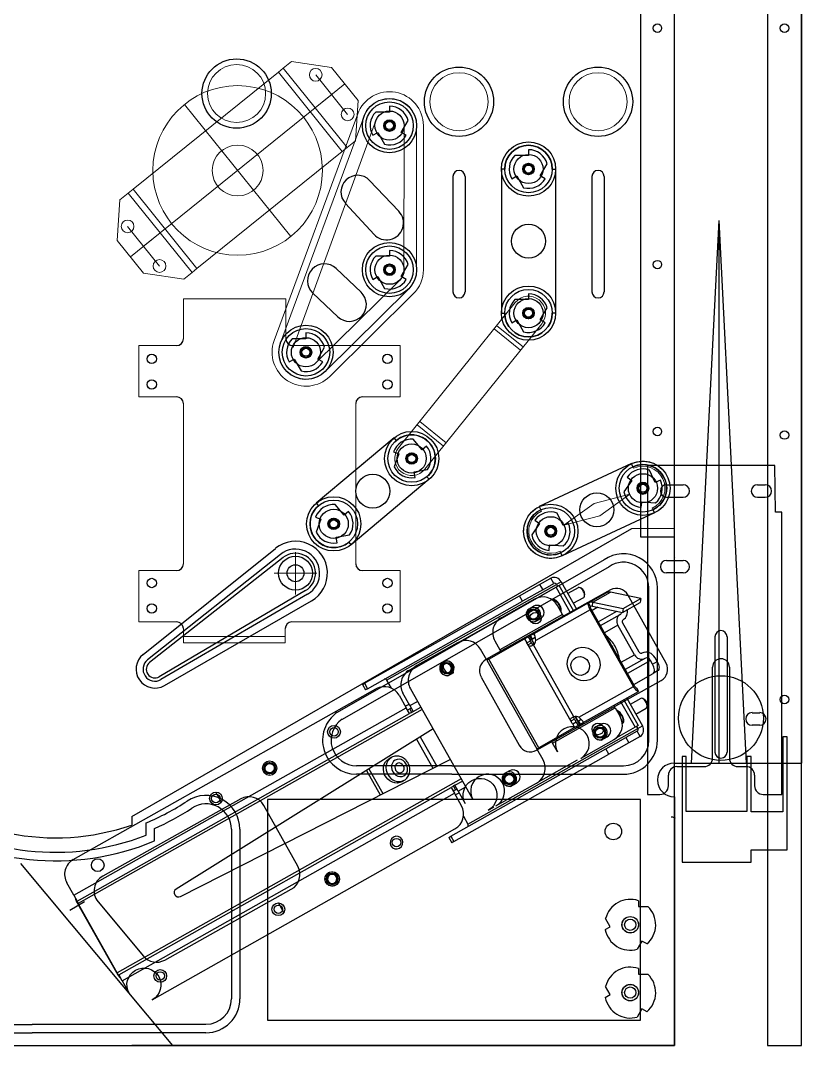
# Model space of a CAD drawing. Header units: metres. Extents: x 0 to 20.2, y 0 to 42.
# Drawn here: x 8.73 to 20.25, y 0 to 15.11 of the extents above; entities that cross this region are included whole.
import ezdxf

# ---------------------------------------------------------------- set-up
doc = ezdxf.new("R2010")
doc.units = ezdxf.units.M
for name, color, linetype in [('3_250BIT_500TAB', 5, 'Continuous'), ('5_250BIT_250SPEC', 5, 'Continuous'), ('6_125BIT_500DEP', 5, 'Continuous'), ('7_VCARVE_BIT', 5, 'Continuous'), ('7A_1250BALL', 5, 'Continuous'), ('DF_COMP', 4, 'Continuous'), ('X_DROPS', 4, 'Continuous'), ('X_ROLLOVER', 4, 'Continuous'), ('X_SMPOSTS', 4, 'Continuous'), ('Z0_CUT250', 4, 'Continuous'), ('Z0_CUT500', 4, 'Continuous'), ('Z0_LOWERTHIRD', 4, 'Continuous'), ('Z0_TOPCOMP', 6, 'Continuous'), ('Z0_WOODOUTLINE', 5, 'Continuous'), ('Z_GLOBETROTTERS_1', 37, 'Continuous'), ('Z_TATTOOMYSTIQUE', 37, 'Continuous')]:
    doc.layers.add(name, color=color, linetype=linetype)
doc.layers.add('UNASSIGNED', color=7, linetype='Continuous', lineweight=0)

msp = doc.modelspace()

# ---------------------------------------------------------------- linework, layer by layer
at = {"color": 47, "linetype": 'Continuous', "lineweight": 5}
for p, q in [((12.568, 10.36), (13.8, 13.701)), ((13.973, 13.637), (12.756, 10.29)), ((14.388, 11.406), (14.39, 13.563)), ((14.575, 13.563), (14.575, 11.438)), ((13.095, 10.068), (14.326, 11.285)), ((13.225, 9.937), (14.456, 11.153))]:
    msp.add_line(p, q, dxfattribs=at)
at = {"color": 47, "linetype": 'Continuous', "lineweight": 25}
for centre, radius in [((14.175, 13.563), 0.4), ((14.175, 13.563), 0.215), ((16.225, 12.923), 0.4), ((16.225, 12.923), 0.215), ((14.175, 11.438), 0.4), ((14.175, 11.438), 0.215), ((16.225, 10.798), 0.4), ((16.225, 10.798), 0.215), ((12.943, 10.221), 0.4), ((12.943, 10.221), 0.215), ((14.502, 8.654), 0.4), ((14.502, 8.654), 0.215), ((17.912, 8.216), 0.4), ((17.912, 8.216), 0.215), ((13.353, 7.691), 0.4), ((13.353, 7.691), 0.215), ((16.553, 7.582), 0.4), ((16.553, 7.582), 0.215)]:
    msp.add_circle(centre, radius, dxfattribs=at)
at = {"layer": '3_250BIT_500TAB', "color": 5, "linetype": 'Continuous', "lineweight": 25}
for p, q in [((14.312, 12.3), (13.881, 12.756)), ((13.524, 12.417), (13.947, 11.959)), ((13.389, 11.456), (13.756, 11.108)), ((13.412, 10.745), (13.045, 11.093))]:
    msp.add_line(p, q, dxfattribs=at)
for centre in [(16.225, 11.86), (13.928, 8.172), (17.233, 7.899), (12.789, 6.963)]:
    msp.add_circle(centre, 0.25, dxfattribs=at)
for centre, radius, start, end in [((13.705, 12.584), 0.246, 44.1329, -137.3036), ((14.131, 12.128), 0.25, -138.0219, 43.4147), ((13.217, 11.275), 0.25, 46.5058, -133.4942), ((13.584, 10.927), 0.25, -133.4942, 46.5058)]:
    msp.add_arc(centre, radius, start, end, dxfattribs=at)
at = {"layer": '5_250BIT_250SPEC', "color": 5, "linetype": 'Continuous', "lineweight": 25}
for p, q in [((17.435, 6.716), (15.597, 5.689)), ((18.253, 5.637), (17.69, 6.644)), ((15.525, 5.433), (16.088, 4.426)), ((16.343, 4.354), (18.181, 5.381)), ((11.981, 3.636), (9.947, 2.498)), ((12.823, 2.643), (12.322, 3.54)), ((10.861, 1.26), (12.727, 2.303)), ((9.877, 2.12), (10.547, 1.318))]:
    msp.add_line(p, q, dxfattribs=at)
for centre, radius, start, end in [((17.526, 6.552), 0.188, 29.2093, 119.2093), ((15.689, 5.525), 0.188, 119.2093, -150.7907), ((18.089, 5.545), 0.188, -60.7907, 29.2093), ((16.252, 4.518), 0.188, -150.7907, -60.7907), ((12.103, 3.418), 0.25, 29.2092, 119.2092), ((12.605, 2.521), 0.25, -60.7908, 29.2092), ((10.069, 2.28), 0.25, 119.2092, -140.1104), ((10.739, 1.478), 0.25, -140.1104, -60.7908)]:
    msp.add_arc(centre, radius, start, end, dxfattribs=at)
at = {"layer": '6_125BIT_500DEP', "color": 5, "linetype": 'Continuous', "lineweight": 25}
for p, q in [((15.11, 12.813), (15.11, 11.113)), ((15.29, 12.813), (15.29, 11.113)), ((17.16, 12.813), (17.16, 11.113)), ((17.34, 12.813), (17.34, 11.113)), ((18.973, 6.027), (18.973, 4.327)), ((19.153, 6.027), (19.153, 4.327))]:
    msp.add_line(p, q, dxfattribs=at)
for centre, radius in [((14.175, 13.563), 0.0825), ((16.225, 12.923), 0.0825), ((14.175, 11.438), 0.0825), ((16.225, 10.798), 0.0825), ((12.943, 10.221), 0.0825), ((14.502, 8.654), 0.0825), ((17.912, 8.216), 0.0825), ((13.353, 7.691), 0.0825), ((16.553, 7.582), 0.0825), ((16.328, 6.3), 0.085), ((15.021, 5.563), 0.085), ((17.249, 4.667), 0.085), ((12.408, 4.089), 0.085), ((15.942, 3.93), 0.085), ((13.33, 2.456), 0.085)]:
    msp.add_circle(centre, radius, dxfattribs=at)
for centre, start, end in [((15.2, 12.813), 0, 180), ((17.25, 12.813), 0, 180), ((15.2, 11.113), 180, 0), ((17.25, 11.113), 180, 0), ((19.063, 6.027), 0, 180), ((19.063, 4.327), 180, 0)]:
    msp.add_arc(centre, 0.09, start, end, dxfattribs=at)
at = {"layer": '7_VCARVE_BIT', "color": 5, "linetype": 'Continuous', "lineweight": 25}
for centre in [(13.357, 4.625), (11.615, 3.642), (14.278, 2.991), (12.536, 2.009), (10.795, 1.026)]:
    msp.add_circle(centre, 0.0625, dxfattribs=at)
at = {"layer": '7A_1250BALL', "color": 5, "linetype": 'Continuous', "lineweight": 25}
msp.add_circle((19.063, 4.827), 0.625, dxfattribs=at)
at = {"layer": 'DF_COMP', "color": 4, "linetype": 'Continuous', "lineweight": 25}
for p, q in [((18.57, 7.06), (18.57, 7.06)), ((18.57, 7.06), (18.57, 7.06)), ((19.035, 5.702), (19.035, 5.702)), ((19.035, 5.702), (19.035, 5.702)), ((18.332, 3.368), (18.329, 3.365)), ((18.34, 3.369), (18.332, 3.368)), ((18.351, 3.368), (18.34, 3.369)), ((18.363, 3.364), (18.351, 3.368)), ((18.376, 3.358), (18.363, 3.364)), ((18.386, 3.359), (18.377, 3.357)), ((18.387, 3.351), (18.386, 3.359)), ((9.679, 2.116), (9.463, 1.992))]:
    msp.add_line(p, q, dxfattribs=at)
at = {"layer": 'UNASSIGNED', "color": 4, "linetype": 'Continuous', "lineweight": 25}
for p, q in [((14.175, 13.763), (13.972, 13.763)), ((14.175, 13.848), (14.175, 13.763)), ((14.348, 13.463), (14.45, 13.639)), ((13.928, 13.42), (14.002, 13.463)), ((14.002, 13.463), (14.103, 13.287)), ((14.422, 13.42), (14.348, 13.463)), ((16.225, 13.208), (16.225, 13.123)), ((16.225, 13.123), (16.022, 13.123)), ((16.398, 12.823), (16.5, 12.999)), ((15.978, 12.78), (16.052, 12.823)), ((16.052, 12.823), (16.153, 12.647)), ((16.472, 12.78), (16.398, 12.823)), ((14.175, 11.638), (13.972, 11.638)), ((14.175, 11.723), (14.175, 11.638)), ((14.348, 11.338), (14.45, 11.514)), ((13.928, 11.295), (14.002, 11.338)), ((14.002, 11.338), (14.103, 11.162)), ((14.422, 11.295), (14.348, 11.338)), ((16.225, 11.083), (16.225, 10.998)), ((16.225, 10.998), (16.022, 10.998)), ((16.398, 10.698), (16.5, 10.874)), ((15.978, 10.655), (16.052, 10.698)), ((16.052, 10.698), (16.153, 10.522)), ((16.472, 10.655), (16.398, 10.698)), ((12.943, 10.506), (12.943, 10.421)), ((12.943, 10.421), (12.74, 10.421)), ((13.117, 10.121), (13.218, 10.297)), ((12.697, 10.079), (12.77, 10.121)), ((12.77, 10.121), (12.872, 9.945)), ((13.19, 10.079), (13.117, 10.121)), ((14.656, 8.783), (14.525, 8.938)), ((14.721, 8.837), (14.656, 8.783)), ((14.235, 8.752), (14.315, 8.723)), ((14.315, 8.723), (14.245, 8.532)), ((14.537, 8.457), (14.737, 8.492)), ((18.094, 8.301), (18.008, 8.485)), ((14.552, 8.373), (14.537, 8.457)), ((17.749, 8.331), (17.632, 8.165)), ((17.679, 8.38), (17.749, 8.331)), ((18.171, 8.337), (18.094, 8.301)), ((17.888, 7.932), (17.895, 8.017)), ((17.895, 8.017), (18.097, 7.999)), ((13.506, 7.819), (13.376, 7.975)), ((13.571, 7.874), (13.506, 7.819)), ((13.085, 7.788), (13.165, 7.759)), ((13.165, 7.759), (13.095, 7.569)), ((16.32, 7.746), (16.389, 7.697)), ((16.734, 7.667), (16.648, 7.851)), ((16.389, 7.697), (16.273, 7.531)), ((16.811, 7.703), (16.734, 7.667)), ((13.387, 7.494), (13.587, 7.529)), ((13.402, 7.41), (13.387, 7.494)), ((16.528, 7.298), (16.536, 7.383)), ((16.536, 7.383), (16.738, 7.365))]:
    msp.add_line(p, q, dxfattribs=at)
for centre, radius in [((14.175, 13.563), 0.085), ((14.175, 13.563), 0.059), ((16.225, 12.923), 0.085), ((16.225, 12.923), 0.059), ((14.175, 11.438), 0.085), ((14.175, 11.438), 0.059), ((16.225, 10.798), 0.085), ((16.225, 10.798), 0.059), ((12.943, 10.221), 0.085), ((12.943, 10.221), 0.059), ((14.502, 8.654), 0.085), ((14.502, 8.654), 0.059), ((17.912, 8.216), 0.085), ((17.912, 8.216), 0.059), ((13.353, 7.691), 0.085), ((13.353, 7.691), 0.059), ((16.553, 7.582), 0.085), ((16.553, 7.582), 0.059)]:
    msp.add_circle(centre, radius, dxfattribs=at)
for centre, start, end in [((14.175, 13.563), 135.4321, -150), ((14.175, 13.563), 15.4321, 90), ((14.175, 13.563), -104.5679, -30), ((16.225, 12.923), 15.4321, 90), ((16.225, 12.923), 135.4321, -150), ((16.225, 12.923), -104.5679, -30), ((14.175, 11.438), 135.4321, -150), ((14.175, 11.438), 15.4321, 90), ((14.175, 11.438), -104.5679, -30), ((16.225, 10.798), 15.4321, 90), ((16.225, 10.798), 135.4321, -150), ((16.225, 10.798), -104.5679, -30), ((12.943, 10.221), 15.4321, 90), ((12.943, 10.221), 135.4321, -150), ((12.943, 10.221), -104.5679, -30), ((14.502, 8.654), 85.3949, 159.9628), ((14.502, 8.654), -34.6051, 39.9628), ((14.502, 8.654), -154.6051, -80.0372), ((17.912, 8.216), 70.4321, 145), ((17.912, 8.216), -49.5679, 25), ((17.912, 8.216), -169.5679, -95), ((13.353, 7.691), 85.3949, 159.9628), ((13.353, 7.691), -34.6051, 39.9628), ((16.553, 7.582), 70.4321, 145), ((13.353, 7.691), -154.6051, -80.0372), ((16.553, 7.582), -49.5679, 25), ((16.553, 7.582), -169.5679, -95)]:
    msp.add_arc(centre, 0.285, start, end, dxfattribs=at)
at = {"layer": 'X_DROPS', "color": 5, "linetype": 'Continuous', "lineweight": 5}
for centre in [(11.921, 14.036), (11.921, 14.036), (15.2, 13.915), (17.25, 13.915)]:
    msp.add_circle(centre, 0.428, dxfattribs=at)
at = {"layer": 'X_ROLLOVER', "color": 27, "linetype": 'Continuous', "lineweight": 25}
for p, q in [((15.875, 12.923), (15.825, 12.923)), ((15.825, 12.923), (15.825, 10.798)), ((16.575, 12.923), (16.625, 12.923)), ((16.625, 12.923), (16.625, 10.798)), ((15.825, 10.798), (15.875, 10.798)), ((16.625, 10.798), (16.575, 10.798)), ((14.246, 8.961), (13.096, 7.997)), ((14.278, 8.922), (14.246, 8.961)), ((17.743, 8.579), (16.384, 7.945)), ((17.765, 8.534), (17.743, 8.579)), ((14.759, 8.348), (13.61, 7.384)), ((14.727, 8.386), (14.759, 8.348)), ((13.096, 7.997), (13.128, 7.959)), ((16.384, 7.945), (16.405, 7.9)), ((18.06, 7.899), (18.082, 7.854)), ((18.082, 7.854), (16.722, 7.22)), ((13.61, 7.384), (13.578, 7.422)), ((16.722, 7.22), (16.701, 7.265))]:
    msp.add_line(p, q, dxfattribs=at)
at = {"layer": 'X_ROLLOVER', "color": 27, "linetype": 'Continuous', "lineweight": 5}
for p, q in [((16.03, 10.954), (14.308, 8.811)), ((14.697, 8.498), (16.42, 10.641)), ((15.756, 10.613), (16.146, 10.3)), ((15.717, 10.565), (16.107, 10.251)), ((14.582, 9.152), (14.971, 8.839)), ((14.621, 9.201), (15.01, 8.887))]:
    msp.add_line(p, q, dxfattribs=at)
at = {"layer": 'X_ROLLOVER', "color": 29, "linetype": 'Continuous', "lineweight": 5}
msp.add_line((13.967, 8.727), (13.671, 8.479), dxfattribs=at)
at = {"layer": 'X_ROLLOVER', "color": 6, "linetype": 'Continuous', "lineweight": 25}
for p, q in [((10.542, 5.766), (12.495, 7.33)), ((12.566, 7.241), (10.606, 5.686)), ((12.605, 7.193), (10.637, 5.648)), ((12.936, 6.707), (10.78, 5.437)), ((12.967, 6.654), (10.805, 5.395)), ((10.856, 5.306), (13.024, 6.555))]:
    msp.add_line(p, q, dxfattribs=at)
at = {"layer": 'X_ROLLOVER', "color": 27, "linetype": 'Continuous', "lineweight": 25}
for centre, radius in [((14.175, 13.563), 0.35), ((14.175, 13.563), 0.075), ((16.225, 12.923), 0.35), ((16.225, 12.923), 0.075), ((14.175, 11.438), 0.35), ((14.175, 11.438), 0.075), ((16.225, 10.798), 0.35), ((16.225, 10.798), 0.075), ((12.943, 10.221), 0.35), ((12.943, 10.221), 0.075), ((14.502, 8.654), 0.35), ((14.502, 8.654), 0.075), ((17.912, 8.216), 0.35), ((17.912, 8.216), 0.075), ((13.353, 7.691), 0.35), ((16.553, 7.582), 0.35), ((13.353, 7.691), 0.075), ((16.553, 7.582), 0.075)]:
    msp.add_circle(centre, radius, dxfattribs=at)
at = {"layer": 'X_ROLLOVER', "color": 27, "linetype": 'Continuous', "lineweight": 5}
for centre in [(16.225, 10.798), (14.502, 8.654)]:
    msp.add_circle(centre, 0.0625, dxfattribs=at)
at = {"layer": 'X_ROLLOVER', "color": 6, "linetype": 'Continuous', "lineweight": 25}
msp.add_circle((12.789, 6.963), 0.125, dxfattribs=at)
at = {"layer": 'X_ROLLOVER', "color": 27, "linetype": 'Continuous', "lineweight": 25}
for centre, start, end in [((16.225, 12.923), 0, -180), ((16.225, 10.798), -180, 0), ((14.502, 8.654), -50.0372, 129.9628), ((17.912, 8.216), -65, 115), ((13.353, 7.691), 129.9628, -50.0372), ((16.553, 7.582), 115, -65)]:
    msp.add_arc(centre, 0.35, start, end, dxfattribs=at)
at = {"layer": 'X_ROLLOVER', "color": 27, "linetype": 'Continuous', "lineweight": 5}
for centre, start, end in [((16.225, 10.798), -38.7842, 141.2158), ((14.502, 8.654), 141.2158, -38.7842)]:
    msp.add_arc(centre, 0.25, start, end, dxfattribs=at)
at = {"layer": 'X_ROLLOVER', "color": 6, "linetype": 'Continuous', "lineweight": 25}
for centre, radius, start, end in [((12.789, 6.963), 0.471, -60.073, 128.693), ((12.789, 6.963), 0.356, -60.073, 128.693), ((12.789, 6.963), 0.295, -60.073, 128.693), ((10.717, 5.548), 0.279, 128.693, -60.073), ((10.717, 5.548), 0.176, 128.693, -60.073), ((10.717, 5.548), 0.128, 128.693, -60.073)]:
    msp.add_arc(centre, radius, start, end, dxfattribs=at)
at = {"layer": 'X_SMPOSTS', "color": 3, "linetype": 'Continuous', "lineweight": 25}
for centre in [(11.921, 14.036), (11.921, 14.036), (15.2, 13.915), (17.25, 13.915)]:
    msp.add_circle(centre, 0.511, dxfattribs=at)
at = {"layer": 'Z0_CUT250', "color": 47, "linetype": 'Continuous', "lineweight": 5}
for p, q in [((12.568, 10.36), (13.8, 13.701)), ((14.575, 13.563), (14.575, 11.438)), ((14.456, 11.153), (13.225, 9.937))]:
    msp.add_line(p, q, dxfattribs=at)
at = {"layer": 'Z0_CUT250', "color": 55, "linetype": 'Continuous', "lineweight": 5}
for p, q in [((17.743, 8.579), (16.384, 7.945)), ((18.082, 7.854), (16.722, 7.22))]:
    msp.add_line(p, q, dxfattribs=at)
at = {"layer": 'Z0_CUT250', "color": 47, "linetype": 'Continuous', "lineweight": 5}
for centre in [(14.175, 13.563), (12.943, 10.221)]:
    msp.add_circle(centre, 0.075, dxfattribs=at)
at = {"layer": 'Z0_CUT250', "color": 55, "linetype": 'Continuous', "lineweight": 5}
for centre in [(17.912, 8.216), (16.553, 7.582)]:
    msp.add_circle(centre, 0.09, dxfattribs=at)
at = {"layer": 'Z0_CUT250', "color": 47, "linetype": 'Continuous', "lineweight": 5}
for centre, start, end in [((14.175, 13.563), 0, 159.7692), ((14.175, 11.438), -45.3465, 0), ((12.943, 10.221), 159.7692, -45.3465)]:
    msp.add_arc(centre, 0.4, start, end, dxfattribs=at)
at = {"layer": 'Z0_CUT250', "color": 55, "linetype": 'Continuous', "lineweight": 5}
for centre, start, end in [((17.912, 8.216), -65, 115), ((16.553, 7.582), 115, -65)]:
    msp.add_arc(centre, 0.4, start, end, dxfattribs=at)
at = {"layer": 'Z0_CUT500', "color": 47, "linetype": 'Continuous', "lineweight": 5}
for p, q in [((12.474, 10.394), (13.706, 13.736)), ((14.675, 13.563), (14.675, 11.438)), ((14.526, 11.082), (13.295, 9.865)), ((17.743, 8.579), (16.384, 7.945)), ((17.775, 8.511), (17.743, 8.579)), ((17.72, 8.127), (17.191, 7.99)), ((17.275, 7.809), (17.72, 8.127)), ((16.416, 7.877), (16.384, 7.945)), ((17.191, 7.99), (16.746, 7.672)), ((18.082, 7.854), (18.05, 7.922)), ((18.082, 7.854), (16.722, 7.22)), ((16.746, 7.672), (17.275, 7.809)), ((16.722, 7.22), (16.69, 7.288))]:
    msp.add_line(p, q, dxfattribs=at)
for centre, radius, start, end in [((14.175, 13.563), 0.5, 0, 159.7692), ((14.175, 11.438), 0.5, -45.3465, 0), ((12.943, 10.221), 0.5, 159.7692, -45.3465), ((17.912, 8.216), 0.325, -65, 115), ((16.553, 7.582), 0.325, 115, -65)]:
    msp.add_arc(centre, radius, start, end, dxfattribs=at)
at = {"layer": 'Z0_LOWERTHIRD', "color": 6, "linetype": 'Continuous', "lineweight": 25}
for p, q in [((10.375, 3.375), (17.75, 7.625)), ((18.375, 0), (18.375, 7.625)), ((17.342, 7.162), (13.405, 4.912)), ((17.413, 7.059), (13.475, 4.809)), ((18, 4.5), (18, 6.75)), ((18.125, 4.5), (18.125, 6.75)), ((15.094, 4.125), (13.688, 4.125)), ((15.094, 4.125), (17.625, 4.125)), ((15.094, 4), (13.688, 4)), ((15.094, 4), (17.625, 4)), ((12.375, 3.625), (12.375, 0.375)), ((17.875, 3.625), (12.375, 3.625)), ((17.875, 0.375), (17.875, 3.625)), ((10.375, 3.375), (10.375, 3.25)), ((18.375, 3.375), (18.375, 0)), ((10.585, 3.1), (10.585, 3.283)), ((10.71, 3.016), (10.71, 3.2)), ((11.844, 3.188), (11.844, 2)), ((11.969, 3.188), (11.969, 2)), ((11.844, 2), (11.844, 0.688)), ((11.969, 2), (11.969, 0.688)), ((6.906, 0.312), (8.906, 0.312)), ((11.469, 0.312), (8.906, 0.312)), ((12.375, 0.375), (17.875, 0.375)), ((6.906, 0.188), (8.906, 0.188)), ((11.469, 0.188), (8.906, 0.188)), ((0, 0), (18.375, 0)), ((18.375, 0), (10.375, 0))]:
    msp.add_line(p, q, dxfattribs=at)
at = {"layer": 'Z0_LOWERTHIRD', "color": 6, "linetype": 'Continuous', "lineweight": 5}
msp.add_line((18.375, 7.625), (17.75, 7.625), dxfattribs=at)
at = {"layer": 'Z0_LOWERTHIRD', "color": 4, "linetype": 'Continuous', "lineweight": 25}
for centre in [(10.67, 10.123), (14.144, 10.123), (10.67, 9.747), (14.144, 9.747), (10.67, 6.819), (14.144, 6.819), (10.67, 6.444), (14.144, 6.444)]:
    msp.add_circle(centre, 0.069, dxfattribs=at)
for centre, start, end in [((11.036, 10.42), -90, 0), ((12.747, 10.42), -180, -90), ((11.036, 9.464), 0, 90), ((13.778, 9.464), 90, -180), ((11.036, 7.102), -90, 0), ((13.778, 7.102), 180, -90), ((11.036, 6.146), 0, 90), ((12.737, 6.146), 90, -180)]:
    msp.add_arc(centre, 0.1, start, end, dxfattribs=at)
at = {"layer": 'Z0_LOWERTHIRD', "color": 6, "linetype": 'Continuous', "lineweight": 25}
for centre, radius, start, end in [((17.625, 6.75), 0.5, 0, 124.439), ((17.625, 6.75), 0.375, 0, 124.439), ((13.688, 4.5), 0.5, 124.439, -90), ((13.688, 4.5), 0.375, 124.439, -90), ((17.625, 4.5), 0.5, -90, 0), ((17.625, 4.5), 0.375, -90, 0), ((9.246, 6.544), 3.482, -131.5331, -71.0868), ((11.469, 3.188), 0.5, 0, 123.5087), ((9.246, 6.544), 3.695, -123.9059, -68.7532), ((9.246, 6.544), 3.526, -67.6796, -56.4913), ((9.246, 6.544), 3.651, -66.3579, -56.4913), ((11.469, 3.188), 0.375, 0, 123.5087), ((9.246, 6.544), 3.82, -123.9059, -67.4648), ((11.469, 0.688), 0.375, -90, 0), ((11.469, 0.688), 0.5, -90, 0)]:
    msp.add_arc(centre, radius, start, end, dxfattribs=at)
at = {"layer": 'Z0_TOPCOMP', "color": 6, "linetype": 'Continuous', "lineweight": 25}
for p, q in [((19.75, 42), (19.75, 0)), ((20.25, 0), (20.25, 42)), ((17.875, 32), (17.875, 7.5)), ((18.375, 7.5), (18.375, 32)), ((17.875, 7.5), (18.375, 7.5)), ((19.75, 0), (20.25, 0))]:
    msp.add_line(p, q, dxfattribs=at)
at = {"layer": 'Z0_WOODOUTLINE', "color": 5, "linetype": 'Continuous', "lineweight": 25}
for p, q in [((20.25, 42), (20.25, 4.165)), ((18.375, 4.165), (20.25, 4.165)), ((18.375, 3.665), (18.375, 0)), ((8.734, 2.684), (10.977, 0)), ((10.977, 0), (18.375, 0))]:
    msp.add_line(p, q, dxfattribs=at)
at = {"layer": 'Z0_WOODOUTLINE', "color": 6, "linetype": 'Continuous', "lineweight": 25}
for p in [(18.629, 4.165), (19.035, 4.165), (19.441, 4.165)]:
    msp.add_line(p, (19.035, 12.165), dxfattribs=at)
at = {"layer": 'Z0_WOODOUTLINE', "color": 4, "linetype": 'Continuous', "lineweight": 25}
for p, q in [((17.846, 2.135), (17.846, 2.05)), ((17.846, 2.05), (17.985, 2.05)), ((17.431, 1.75), (17.361, 1.871)), ((17.357, 1.708), (17.431, 1.75)), ((17.898, 1.54), (17.828, 1.42)), ((17.972, 1.498), (17.898, 1.54)), ((17.846, 1.135), (17.846, 1.05)), ((17.846, 1.05), (17.985, 1.05)), ((17.431, 0.75), (17.361, 0.871)), ((17.357, 0.708), (17.431, 0.75)), ((17.898, 0.54), (17.828, 0.42)), ((17.972, 0.498), (17.898, 0.54))]:
    msp.add_line(p, q, dxfattribs=at)
at = {"layer": 'Z0_WOODOUTLINE', "color": 5, "linetype": 'Continuous', "lineweight": 25}
for centre, radius in [((18.125, 15), 0.0625), ((20, 15), 0.0625), ((18.125, 11.513), 0.0625), ((18.125, 9.052), 0.0625), ((20, 9), 0.0625), ((20, 5.102), 0.0625), ((17.475, 3.155), 0.122), ((17.725, 1.78), 0.122), ((17.725, 0.78), 0.122)]:
    msp.add_circle(centre, radius, dxfattribs=at)
at = {"layer": 'Z0_WOODOUTLINE', "color": 4, "linetype": 'Continuous', "lineweight": 25}
for centre, radius in [((17.725, 1.78), 0.121), ((17.725, 1.78), 0.0835), ((17.725, 0.78), 0.121), ((17.725, 0.78), 0.0835)]:
    msp.add_circle(centre, radius, dxfattribs=at)
at = {"layer": 'Z0_WOODOUTLINE', "color": 5, "linetype": 'Continuous', "lineweight": 25}
msp.add_arc((18.375, 3.915), 0.25, 90, -90, dxfattribs=at)
at = {"layer": 'Z0_WOODOUTLINE', "color": 4, "linetype": 'Continuous', "lineweight": 25}
for centre, start, end in [((17.725, 1.78), 71.1354, 166.023), ((17.725, 1.78), -48.8646, 46.023), ((17.725, 1.78), -168.8646, -73.977), ((17.725, 0.78), 71.1354, 166.023), ((17.725, 0.78), -48.8646, 46.023), ((17.725, 0.78), -168.8646, -73.977)]:
    msp.add_arc(centre, 0.375, start, end, dxfattribs=at)
at = {"layer": 'Z_GLOBETROTTERS_1', "color": 4, "linetype": 'Continuous', "lineweight": 5}
for p, q in [((12.536, 14.349), (12.609, 14.408)), ((12.609, 14.408), (12.731, 14.506)), ((12.609, 14.408), (13.55, 13.24)), ((12.731, 14.506), (13.322, 14.42)), ((13.322, 14.42), (13.714, 13.933)), ((10.395, 12.624), (12.536, 14.349)), ((12.536, 14.349), (13.477, 13.181)), ((13.477, 13.181), (12.536, 14.349)), ((13.088, 14.312), (13.558, 13.728)), ((13.08, 13.824), (13.518, 14.177)), ((13.323, 14.02), (13.08, 13.824)), ((13.714, 13.933), (13.672, 13.338)), ((13.08, 13.824), (10.792, 11.981)), ((11.152, 13.876), (12.72, 11.929)), ((13.55, 13.24), (13.672, 13.338)), ((13.477, 13.181), (11.336, 11.456)), ((13.55, 13.24), (13.477, 13.181)), ((10.2, 12.467), (10.322, 12.565)), ((10.395, 12.624), (10.322, 12.565)), ((10.322, 12.565), (11.263, 11.397)), ((11.336, 11.456), (10.395, 12.624)), ((11.336, 11.456), (10.395, 12.624)), ((10.2, 12.467), (10.158, 11.871)), ((10.313, 12.077), (10.784, 11.493)), ((10.792, 11.981), (10.354, 11.628)), ((10.792, 11.981), (10.549, 11.785)), ((10.158, 11.871), (10.55, 11.385)), ((10.55, 11.385), (11.141, 11.299)), ((11.141, 11.299), (11.263, 11.397)), ((11.263, 11.397), (11.336, 11.456)), ((11.136, 10.42), (11.136, 11.011)), ((11.136, 11.011), (12.647, 11.011)), ((12.647, 11.011), (12.647, 10.42)), ((11.036, 10.32), (10.48, 10.32)), ((10.48, 9.565), (10.48, 10.32)), ((14.334, 10.32), (12.747, 10.32)), ((14.334, 10.32), (14.334, 9.565)), ((10.48, 9.565), (11.036, 9.565)), ((13.778, 9.565), (14.334, 9.565)), ((11.136, 7.102), (11.136, 9.464)), ((13.678, 7.102), (13.678, 9.464)), ((12.789, 6.65), (12.789, 7.275)), ((11.036, 7.002), (10.48, 7.002)), ((10.48, 6.246), (10.48, 7.002)), ((13.102, 6.963), (12.476, 6.963)), ((14.334, 7.002), (13.778, 7.002)), ((14.334, 6.246), (14.334, 7.002)), ((10.48, 6.246), (11.036, 6.246)), ((12.737, 6.246), (14.334, 6.246)), ((11.136, 6.146), (11.136, 5.936)), ((12.637, 5.936), (12.637, 6.146)), ((11.136, 6.029), (12.637, 6.029)), ((11.136, 5.936), (12.637, 5.936))]:
    msp.add_line(p, q, dxfattribs=at)
for centre, radius in [((13.088, 14.312), 0.0938), ((11.936, 12.902), 1.25), ((13.558, 13.728), 0.0938), ((11.936, 12.902), 0.375), ((10.313, 12.077), 0.0938), ((10.784, 11.493), 0.0938)]:
    msp.add_circle(centre, radius, dxfattribs=at)
at = {"layer": 'Z_TATTOOMYSTIQUE', "color": 4, "linetype": 'Continuous', "lineweight": 25}
for p, q in [((19.858, 8.552), (17.978, 8.552)), ((17.978, 8.552), (17.978, 3.702)), ((19.865, 7.862), (19.858, 8.552)), ((18.168, 8.175), (18.168, 8.175)), ((18.261, 8.267), (18.506, 8.267)), ((18.598, 8.175), (18.598, 8.175)), ((19.508, 8.175), (19.508, 8.175)), ((19.601, 8.267), (19.716, 8.267)), ((19.808, 8.175), (19.808, 8.175)), ((18.506, 8.082), (18.261, 8.082)), ((19.716, 8.082), (19.601, 8.082)), ((19.958, 7.862), (19.865, 7.862)), ((19.958, 3.702), (19.958, 7.862)), ((18.261, 7.152), (18.506, 7.152)), ((18.386, 7.197), (18.386, 7.197)), ((18.506, 6.967), (18.261, 6.967)), ((16.389, 6.797), (16.555, 6.891)), ((16.434, 6.719), (16.6, 6.813)), ((16.6, 6.813), (16.555, 6.891)), ((16.705, 6.838), (16.637, 6.799)), ((16.705, 6.838), (16.936, 6.428)), ((14.133, 5.387), (16.637, 6.799)), ((16.092, 6.63), (16.389, 6.797)), ((16.434, 6.719), (16.136, 6.551)), ((16.632, 6.756), (16.358, 6.602)), ((16.389, 6.797), (16.434, 6.719)), ((16.677, 6.782), (16.632, 6.756)), ((16.846, 6.377), (16.632, 6.756)), ((16.637, 6.799), (16.654, 6.769)), ((16.891, 6.403), (16.677, 6.782)), ((16.958, 6.75), (16.803, 6.663)), ((16.959, 6.751), (16.958, 6.75)), ((16.973, 6.753), (16.959, 6.751)), ((16.99, 6.747), (16.973, 6.753)), ((17.003, 6.741), (16.986, 6.749)), ((17.008, 6.733), (16.99, 6.747)), ((17.024, 6.714), (17.008, 6.733)), ((17.038, 6.691), (17.024, 6.714)), ((17.048, 6.667), (17.038, 6.691)), ((17.052, 6.643), (17.048, 6.667)), ((17.052, 6.632), (17.054, 6.651)), ((17.111, 6.527), (17.37, 6.673)), ((17.175, 6.537), (17.435, 6.683)), ((17.879, 6.59), (17.435, 6.683)), ((13.806, 5.34), (16.092, 6.63)), ((13.85, 5.261), (16.136, 6.551)), ((16.312, 6.582), (15.825, 6.307)), ((16.136, 6.551), (16.092, 6.63)), ((17.111, 6.527), (16.301, 6.07)), ((16.594, 6.573), (16.579, 6.568)), ((16.594, 6.573), (16.58, 6.568)), ((16.594, 6.573), (16.582, 6.569)), ((16.613, 6.57), (16.594, 6.573)), ((16.613, 6.57), (16.594, 6.573)), ((16.613, 6.57), (16.594, 6.573)), ((16.633, 6.559), (16.613, 6.57)), ((16.633, 6.559), (16.613, 6.57)), ((16.633, 6.559), (16.613, 6.57)), ((16.653, 6.542), (16.633, 6.559)), ((16.653, 6.542), (16.633, 6.559)), ((16.653, 6.542), (16.633, 6.559)), ((16.672, 6.518), (16.653, 6.542)), ((16.672, 6.519), (16.653, 6.542)), ((16.672, 6.519), (16.653, 6.542)), ((16.688, 6.492), (16.672, 6.519)), ((16.688, 6.492), (16.672, 6.519)), ((16.688, 6.492), (16.672, 6.518)), ((16.884, 6.52), (17.039, 6.607)), ((17.039, 6.607), (17.043, 6.611)), ((17.043, 6.611), (17.05, 6.624)), ((17.05, 6.624), (17.052, 6.643)), ((17.105, 6.515), (17.107, 6.523)), ((17.105, 6.504), (17.105, 6.515)), ((17.107, 6.491), (17.105, 6.504)), ((17.107, 6.523), (17.111, 6.527)), ((17.14, 6.475), (17.111, 6.527)), ((17.166, 6.478), (17.175, 6.537)), ((17.175, 6.537), (17.619, 6.444)), ((17.61, 6.385), (17.87, 6.532)), ((17.619, 6.444), (17.879, 6.59)), ((17.879, 6.59), (17.87, 6.532)), ((16.727, 6.356), (15.803, 5.835)), ((16.208, 6.425), (16.298, 6.476)), ((17.135, 6.426), (16.331, 5.972)), ((16.727, 6.356), (16.653, 6.487)), ((16.699, 6.464), (16.688, 6.492)), ((16.7, 6.464), (16.688, 6.492)), ((16.7, 6.464), (16.688, 6.492)), ((16.706, 6.436), (16.699, 6.464)), ((16.706, 6.436), (16.7, 6.464)), ((16.706, 6.436), (16.7, 6.464)), ((16.704, 6.397), (16.707, 6.412)), ((16.704, 6.397), (16.707, 6.412)), ((16.704, 6.397), (16.707, 6.412)), ((16.707, 6.412), (16.706, 6.436)), ((16.707, 6.412), (16.706, 6.436)), ((16.707, 6.412), (16.706, 6.436)), ((16.746, 6.321), (16.727, 6.356)), ((17.112, 6.476), (17.107, 6.491)), ((17.118, 6.46), (17.112, 6.476)), ((17.125, 6.443), (17.118, 6.46)), ((17.135, 6.426), (17.125, 6.443)), ((17.15, 6.434), (17.135, 6.426)), ((17.773, 5.293), (17.135, 6.426)), ((17.138, 6.47), (17.139, 6.473)), ((17.138, 6.466), (17.138, 6.47)), ((17.139, 6.461), (17.138, 6.466)), ((17.139, 6.473), (17.14, 6.475)), ((17.141, 6.455), (17.139, 6.461)), ((17.143, 6.448), (17.141, 6.455)), ((17.146, 6.441), (17.143, 6.448)), ((17.15, 6.434), (17.146, 6.441)), ((17.789, 5.302), (17.15, 6.434)), ((17.248, 6.461), (17.162, 6.412)), ((17.166, 6.478), (17.61, 6.385)), ((17.254, 6.249), (17.527, 6.403)), ((17.287, 6.191), (17.576, 6.354)), ((17.576, 6.354), (17.576, 6.354)), ((17.619, 6.444), (17.61, 6.385)), ((15.209, 5.953), (15.784, 6.278)), ((16.401, 6.293), (16.311, 6.243)), ((17.544, 6.197), (17.346, 6.086)), ((17.789, 5.762), (17.544, 6.197)), ((17.857, 5.8), (17.612, 6.235)), ((17.62, 6.276), (17.62, 6.276)), ((16.301, 6.07), (16.253, 6.043)), ((16.314, 6.047), (16.301, 6.07)), ((15.177, 5.938), (14.578, 5.601)), ((15.64, 5.697), (16.168, 5.995)), ((15.73, 5.966), (15.803, 5.835)), ((16.168, 5.995), (16.22, 6.025)), ((16.168, 5.995), (16.2, 5.937)), ((16.2, 5.937), (16.252, 5.966)), ((16.215, 5.909), (16.267, 5.938)), ((16.215, 5.909), (16.851, 4.781)), ((16.243, 6.037), (16.22, 6.025)), ((16.22, 6.025), (16.252, 5.966)), ((16.247, 6.04), (16.243, 6.037)), ((16.31, 5.918), (16.243, 6.037)), ((16.243, 6.037), (16.243, 6.037)), ((16.243, 6.037), (16.31, 5.918)), ((16.253, 6.043), (16.247, 6.04)), ((16.276, 5.987), (16.247, 6.04)), ((16.282, 5.991), (16.253, 6.043)), ((16.276, 5.987), (16.273, 5.985)), ((16.282, 5.991), (16.276, 5.987)), ((16.323, 6.014), (16.282, 5.991)), ((16.895, 4.848), (16.298, 5.906)), ((16.304, 5.929), (16.324, 5.94)), ((17.454, 5.896), (17.47, 5.869)), ((15.61, 5.68), (15.518, 5.843)), ((15.803, 5.835), (15.823, 5.801)), ((16.808, 5.712), (16.827, 5.754)), ((16.827, 5.754), (16.853, 5.792)), ((16.853, 5.792), (16.886, 5.823)), ((16.886, 5.823), (16.925, 5.848)), ((16.925, 5.848), (16.967, 5.864)), ((16.967, 5.864), (17.012, 5.871)), ((17.012, 5.871), (17.058, 5.87)), ((17.058, 5.87), (17.104, 5.86)), ((17.104, 5.86), (17.146, 5.841)), ((17.146, 5.841), (17.185, 5.815)), ((17.185, 5.815), (17.219, 5.781)), ((17.219, 5.781), (17.246, 5.742)), ((17.47, 5.869), (17.485, 5.841)), ((17.592, 5.65), (17.789, 5.762)), ((17.896, 5.786), (17.896, 5.786)), ((15.022, 5.684), (14.933, 5.634)), ((15.64, 5.697), (15.61, 5.68)), ((15.61, 5.68), (16.347, 4.374)), ((16.378, 4.391), (15.64, 5.697)), ((16.796, 5.62), (16.798, 5.667)), ((16.803, 5.573), (16.796, 5.62)), ((16.798, 5.667), (16.808, 5.712)), ((16.851, 5.614), (16.859, 5.648)), ((16.852, 5.579), (16.851, 5.614)), ((16.859, 5.648), (16.874, 5.678)), ((16.874, 5.678), (16.897, 5.703)), ((16.897, 5.703), (16.925, 5.722)), ((16.925, 5.722), (16.957, 5.732)), ((16.957, 5.732), (16.991, 5.734)), ((16.991, 5.734), (17.024, 5.728)), ((17.024, 5.728), (17.056, 5.712)), ((17.056, 5.712), (17.083, 5.69)), ((17.083, 5.69), (17.103, 5.662)), ((17.103, 5.662), (17.117, 5.629)), ((17.117, 5.629), (17.122, 5.595)), ((17.122, 5.595), (17.119, 5.56)), ((17.246, 5.742), (17.265, 5.699)), ((17.265, 5.699), (17.277, 5.653)), ((17.279, 5.606), (17.273, 5.559)), ((17.277, 5.653), (17.279, 5.606)), ((17.94, 5.708), (17.652, 5.545)), ((18.023, 5.678), (17.684, 5.487)), ((17.94, 5.708), (17.941, 5.708)), ((18.054, 5.624), (18.023, 5.678)), ((18.054, 5.624), (18.122, 5.662)), ((18.065, 5.602), (18.054, 5.624)), ((18.073, 5.58), (18.065, 5.602)), ((18.122, 5.662), (18.091, 5.717)), ((18.122, 5.662), (18.132, 5.64)), ((18.132, 5.64), (18.141, 5.618)), ((18.141, 5.618), (18.147, 5.596)), ((18.147, 5.596), (18.149, 5.576)), ((14.468, 5.535), (14.549, 5.581)), ((15.036, 5.451), (15.125, 5.501)), ((16.819, 5.528), (16.803, 5.573)), ((16.842, 5.487), (16.819, 5.528)), ((16.872, 5.451), (16.842, 5.487)), ((16.862, 5.546), (16.852, 5.579)), ((16.879, 5.515), (16.862, 5.546)), ((16.909, 5.42), (16.872, 5.451)), ((16.903, 5.489), (16.879, 5.515)), ((16.932, 5.47), (16.903, 5.489)), ((16.965, 5.459), (16.932, 5.47)), ((16.999, 5.457), (16.965, 5.459)), ((17.032, 5.463), (16.999, 5.457)), ((17.063, 5.478), (17.032, 5.463)), ((17.088, 5.5), (17.063, 5.478)), ((17.107, 5.528), (17.088, 5.5)), ((17.119, 5.56), (17.107, 5.528)), ((17.206, 5.441), (17.17, 5.413)), ((17.236, 5.475), (17.206, 5.441)), ((17.259, 5.515), (17.236, 5.475)), ((17.273, 5.559), (17.259, 5.515)), ((17.776, 5.324), (18.061, 5.484)), ((18.129, 5.522), (18.061, 5.484)), ((18.061, 5.484), (18.07, 5.492)), ((18.07, 5.492), (18.077, 5.504)), ((18.079, 5.558), (18.073, 5.58)), ((18.077, 5.504), (18.081, 5.52)), ((18.081, 5.538), (18.079, 5.558)), ((18.081, 5.52), (18.081, 5.538)), ((18.138, 5.531), (18.129, 5.522)), ((18.145, 5.542), (18.138, 5.531)), ((18.148, 5.558), (18.145, 5.542)), ((18.149, 5.576), (18.148, 5.558)), ((18.938, 4.237), (18.938, 5.577)), ((19.188, 5.577), (19.188, 4.237)), ((13.777, 5.323), (13.806, 5.34)), ((13.777, 5.323), (13.821, 5.245)), ((13.806, 5.34), (13.85, 5.261)), ((14.133, 5.387), (14.199, 5.269)), ((16.95, 5.398), (16.909, 5.42)), ((16.994, 5.383), (16.95, 5.398)), ((16.969, 4.839), (17.773, 5.293)), ((17.04, 5.377), (16.994, 5.383)), ((17.086, 5.38), (17.04, 5.377)), ((17.13, 5.392), (17.086, 5.38)), ((17.17, 5.413), (17.13, 5.392)), ((17.789, 5.302), (17.773, 5.293)), ((17.783, 5.277), (17.773, 5.293)), ((17.793, 5.295), (17.789, 5.302)), ((17.797, 5.289), (17.793, 5.295)), ((9.512, 2.74), (13.976, 5.258)), ((13.85, 5.261), (13.821, 5.245)), ((14.316, 5.163), (14.42, 4.979)), ((14.476, 5.011), (14.373, 5.195)), ((14.483, 5.26), (15.405, 3.627)), ((17.033, 4.761), (17.848, 5.221)), ((17.794, 5.261), (17.783, 5.277)), ((17.805, 5.247), (17.794, 5.261)), ((17.801, 5.284), (17.797, 5.289)), ((17.805, 5.279), (17.801, 5.284)), ((17.809, 5.276), (17.805, 5.279)), ((17.815, 5.236), (17.805, 5.247)), ((17.813, 5.273), (17.809, 5.276)), ((17.816, 5.272), (17.813, 5.273)), ((17.825, 5.227), (17.815, 5.236)), ((17.818, 5.273), (17.816, 5.272)), ((17.818, 5.273), (17.848, 5.221)), ((17.834, 5.222), (17.825, 5.227)), ((17.842, 5.219), (17.834, 5.222)), ((17.848, 5.221), (17.842, 5.219)), ((14.407, 5.002), (14.464, 5.034)), ((14.476, 5.011), (14.588, 5.074)), ((14.476, 5.011), (14.525, 4.925)), ((14.525, 4.925), (14.637, 4.988)), ((17.503, 4.98), (17.483, 5.015)), ((17.583, 5.071), (17.796, 4.692)), ((17.628, 5.096), (17.842, 4.718)), ((17.673, 5.122), (17.904, 4.712)), ((17.879, 5.117), (17.725, 5.03)), ((17.88, 5.118), (17.879, 5.117)), ((17.894, 5.12), (17.88, 5.118)), ((17.911, 5.114), (17.894, 5.12)), ((17.924, 5.108), (17.907, 5.116)), ((17.929, 5.1), (17.911, 5.114)), ((17.946, 5.081), (17.929, 5.1)), ((17.96, 5.058), (17.946, 5.081)), ((17.969, 5.034), (17.96, 5.058)), ((17.964, 4.978), (17.972, 4.991)), ((17.973, 5.01), (17.969, 5.034)), ((17.972, 4.991), (17.973, 5.01)), ((17.973, 4.999), (17.975, 5.018)), ((9.521, 2.215), (14.42, 4.979)), ((9.57, 2.129), (14.469, 4.893)), ((14.656, 4.953), (9.585, 2.092)), ((14.469, 4.893), (14.42, 4.979)), ((14.473, 4.964), (14.439, 4.945)), ((14.502, 4.912), (14.469, 4.893)), ((14.473, 4.964), (14.496, 4.977)), ((14.502, 4.912), (14.473, 4.964)), ((14.525, 4.925), (14.502, 4.912)), ((16.58, 4.459), (17.503, 4.98)), ((16.911, 4.852), (16.98, 4.731)), ((16.98, 4.731), (16.912, 4.852)), ((16.919, 4.84), (16.939, 4.851)), ((17.503, 4.98), (17.577, 4.849)), ((17.534, 4.937), (17.526, 4.939)), ((17.534, 4.937), (17.526, 4.939)), ((17.534, 4.937), (17.526, 4.939)), ((17.554, 4.926), (17.534, 4.937)), ((17.554, 4.926), (17.534, 4.937)), ((17.554, 4.926), (17.534, 4.937)), ((17.574, 4.909), (17.554, 4.926)), ((17.574, 4.909), (17.554, 4.926)), ((17.574, 4.909), (17.554, 4.926)), ((17.593, 4.885), (17.574, 4.909)), ((17.593, 4.885), (17.574, 4.909)), ((17.593, 4.886), (17.574, 4.909)), ((17.609, 4.859), (17.593, 4.886)), ((17.609, 4.859), (17.593, 4.885)), ((17.609, 4.859), (17.593, 4.885)), ((17.597, 4.864), (17.609, 4.838)), ((17.621, 4.831), (17.609, 4.859)), ((17.621, 4.831), (17.609, 4.859)), ((17.621, 4.831), (17.609, 4.859)), ((17.609, 4.838), (17.616, 4.812)), ((17.805, 4.887), (17.96, 4.974)), ((17.96, 4.974), (17.964, 4.978)), ((19.521, 4.907), (19.636, 4.907)), ((16.905, 4.689), (16.378, 4.391)), ((16.904, 4.811), (16.851, 4.782)), ((16.929, 4.768), (16.877, 4.738)), ((16.877, 4.738), (16.905, 4.689)), ((16.957, 4.718), (16.905, 4.689)), ((16.929, 4.768), (16.957, 4.718)), ((16.954, 4.785), (16.951, 4.783)), ((16.954, 4.785), (16.962, 4.789)), ((16.984, 4.733), (16.954, 4.785)), ((16.957, 4.718), (16.98, 4.731)), ((16.962, 4.789), (16.999, 4.81)), ((16.991, 4.737), (16.962, 4.789)), ((16.984, 4.733), (16.98, 4.731)), ((16.98, 4.731), (16.98, 4.731)), ((16.984, 4.733), (16.991, 4.737)), ((16.991, 4.737), (17.033, 4.761)), ((17.28, 4.734), (17.191, 4.684)), ((17.796, 4.692), (17.523, 4.538)), ((17.612, 4.771), (17.606, 4.763)), ((17.608, 4.745), (17.613, 4.747)), ((17.608, 4.744), (17.613, 4.747)), ((17.61, 4.746), (17.613, 4.747)), ((17.617, 4.789), (17.612, 4.771)), ((17.613, 4.747), (17.623, 4.76)), ((17.613, 4.747), (17.623, 4.76)), ((17.613, 4.747), (17.623, 4.76)), ((17.616, 4.812), (17.617, 4.789)), ((17.627, 4.803), (17.621, 4.831)), ((17.627, 4.803), (17.621, 4.831)), ((17.628, 4.803), (17.621, 4.831)), ((17.623, 4.76), (17.628, 4.779)), ((17.623, 4.76), (17.628, 4.779)), ((17.623, 4.76), (17.628, 4.779)), ((17.628, 4.779), (17.627, 4.803)), ((17.628, 4.779), (17.627, 4.803)), ((17.628, 4.779), (17.628, 4.803)), ((17.842, 4.718), (17.796, 4.692)), ((17.819, 4.705), (17.836, 4.674)), ((17.836, 4.674), (17.904, 4.712)), ((19.428, 4.815), (19.428, 4.815)), ((19.636, 4.722), (19.521, 4.722)), ((19.728, 4.815), (19.728, 4.815)), ((14.817, 4.669), (11.03, 2.307)), ((14.627, 4.55), (14.871, 4.117)), ((15.332, 3.262), (17.836, 4.674)), ((17.294, 4.501), (17.383, 4.551)), ((17.365, 4.374), (17.662, 4.542)), ((17.828, 4.635), (17.662, 4.542)), ((17.662, 4.542), (17.706, 4.463)), ((17.872, 4.557), (17.706, 4.463)), ((17.872, 4.557), (17.828, 4.635)), ((20.038, 4.552), (19.975, 4.552)), ((19.975, 4.552), (19.975, 3.445)), ((20.038, 2.885), (20.038, 4.552)), ((14.575, 4.517), (14.816, 4.089)), ((16.347, 4.374), (16.378, 4.391)), ((16.56, 4.494), (16.58, 4.459)), ((16.654, 4.329), (16.58, 4.459)), ((17.482, 4.509), (16.994, 4.234)), ((17.706, 4.463), (17.409, 4.295)), ((14.202, 4.246), (14.164, 4.224)), ((15.078, 3.084), (17.365, 4.374)), ((15.123, 3.006), (17.409, 4.295)), ((16.439, 4.21), (16.347, 4.374)), ((17.409, 4.295), (17.365, 4.374)), ((18.551, 4.262), (18.488, 4.262)), ((18.488, 4.262), (18.488, 2.702)), ((18.551, 3.452), (18.551, 4.262)), ((19.508, 4.262), (19.445, 4.262)), ((19.445, 4.262), (19.445, 3.452)), ((19.508, 3.445), (19.508, 4.262)), ((11.091, 2.198), (15.071, 4.218)), ((14.085, 4.072), (14.087, 4.112)), ((14.087, 4.112), (14.098, 4.149)), ((14.098, 4.149), (14.116, 4.182)), ((14.116, 4.182), (14.141, 4.208)), ((14.141, 4.208), (14.163, 4.224)), ((14.206, 4.135), (14.204, 4.102)), ((14.204, 4.102), (14.21, 4.069)), ((14.217, 4.165), (14.206, 4.135)), ((14.234, 4.19), (14.217, 4.165)), ((14.258, 4.208), (14.234, 4.19)), ((14.263, 4.134), (14.256, 4.111)), ((14.256, 4.111), (14.257, 4.085)), ((14.257, 4.085), (14.266, 4.061)), ((14.286, 4.219), (14.258, 4.208)), ((14.277, 4.152), (14.263, 4.134)), ((14.297, 4.163), (14.277, 4.152)), ((14.317, 4.221), (14.286, 4.219)), ((14.319, 4.166), (14.297, 4.163)), ((14.348, 4.215), (14.317, 4.221)), ((14.343, 4.16), (14.319, 4.166)), ((14.364, 4.145), (14.343, 4.16)), ((14.377, 4.2), (14.348, 4.215)), ((14.38, 4.125), (14.364, 4.145)), ((14.403, 4.177), (14.377, 4.2)), ((14.389, 4.101), (14.38, 4.125)), ((14.39, 4.076), (14.389, 4.101)), ((14.423, 4.149), (14.403, 4.177)), ((14.436, 4.118), (14.423, 4.149)), ((14.442, 4.084), (14.436, 4.118)), ((14.44, 4.051), (14.442, 4.084)), ((16.373, 3.889), (16.948, 4.214)), ((18.413, 4.112), (18.813, 4.112)), ((19.313, 4.112), (19.433, 4.112)), ((15.232, 3.933), (10.161, 1.072)), ((13.834, 4.055), (14.038, 3.694)), ((13.872, 4.079), (14.078, 3.714)), ((14.09, 4.032), (14.085, 4.072)), ((14.103, 3.993), (14.09, 4.032)), ((14.124, 3.957), (14.103, 3.993)), ((14.15, 3.925), (14.124, 3.957)), ((14.21, 4.069), (14.223, 4.037)), ((14.223, 4.037), (14.243, 4.009)), ((14.243, 4.009), (14.269, 3.987)), ((14.266, 4.061), (14.282, 4.041)), ((14.269, 3.987), (14.298, 3.972)), ((14.282, 4.041), (14.303, 4.027)), ((14.298, 3.972), (14.329, 3.965)), ((14.303, 4.027), (14.327, 4.021)), ((14.327, 4.021), (14.349, 4.023)), ((14.329, 3.965), (14.36, 3.967)), ((14.349, 4.023), (14.369, 4.034)), ((14.36, 3.967), (14.388, 3.978)), ((14.369, 4.034), (14.383, 4.052)), ((14.383, 4.052), (14.39, 4.076)), ((14.388, 3.978), (14.412, 3.996)), ((14.412, 3.996), (14.429, 4.021)), ((14.429, 4.021), (14.44, 4.051)), ((15.943, 4.051), (15.854, 4.001)), ((18.288, 3.827), (18.288, 3.987)), ((19.558, 3.987), (19.558, 3.827)), ((10.184, 1.04), (15.083, 3.804)), ((14.182, 3.9), (14.15, 3.925)), ((14.217, 3.881), (14.182, 3.9)), ((14.255, 3.872), (14.217, 3.881)), ((14.292, 3.87), (14.255, 3.872)), ((14.328, 3.878), (14.292, 3.87)), ((14.352, 3.889), (14.328, 3.878)), ((14.353, 3.889), (14.391, 3.911)), ((15.117, 3.823), (15.083, 3.804)), ((15.083, 3.804), (15.132, 3.718)), ((15.139, 3.836), (15.117, 3.823)), ((15.117, 3.823), (15.146, 3.771)), ((15.139, 3.836), (15.251, 3.899)), ((15.188, 3.75), (15.139, 3.836)), ((15.146, 3.771), (15.169, 3.784)), ((15.188, 3.75), (15.3, 3.813)), ((15.745, 3.532), (16.344, 3.87)), ((15.957, 3.818), (16.046, 3.868)), ((10.233, 0.954), (15.132, 3.718)), ((11.695, 3.593), (11.615, 3.736)), ((15.146, 3.771), (15.112, 3.752)), ((15.235, 3.534), (15.132, 3.718)), ((15.144, 3.695), (15.201, 3.727)), ((15.188, 3.75), (15.292, 3.566)), ((17.978, 3.702), (18.163, 3.702)), ((19.683, 3.702), (19.958, 3.702)), ((15.632, 3.471), (15.713, 3.517)), ((15.265, 3.379), (15.332, 3.262)), ((19.445, 3.452), (18.551, 3.452)), ((19.975, 3.445), (19.508, 3.445)), ((10.677, 0.675), (15.14, 3.194)), ((15.049, 3.068), (15.078, 3.084)), ((15.049, 3.068), (15.093, 2.989)), ((15.078, 3.084), (15.123, 3.006)), ((15.123, 3.006), (15.093, 2.989)), ((19.508, 2.702), (19.508, 2.885)), ((19.508, 2.885), (20.038, 2.885)), ((18.488, 2.702), (19.508, 2.702)), ((9.521, 2.215), (9.417, 2.399)), ((9.521, 2.215), (9.57, 2.129)), ((9.54, 2.181), (9.54, 2.181)), ((9.569, 2.129), (9.54, 2.181)), ((9.57, 2.129), (9.569, 2.129)), ((9.585, 2.092), (9.579, 2.089)), ((10.155, 1.069), (9.579, 2.089)), ((10.161, 1.072), (9.585, 2.092)), ((12.616, 1.96), (12.536, 2.103)), ((10.161, 1.072), (10.155, 1.069)), ((10.184, 1.04), (10.213, 0.988)), ((10.184, 1.04), (10.184, 1.04)), ((10.233, 0.954), (10.184, 1.04)), ((10.213, 0.988), (10.213, 0.988)), ((10.233, 0.954), (10.336, 0.77))]:
    msp.add_line(p, q, dxfattribs=at)
for centre, radius in [((16.297, 6.355), 0.082), ((16.297, 6.355), 0.068), ((15.021, 5.563), 0.082), ((13.357, 4.625), 0.0938), ((17.28, 4.613), 0.082), ((17.28, 4.613), 0.068), ((12.408, 4.089), 0.106), ((12.408, 4.089), 0.106), ((12.408, 4.089), 0.082), ((15.942, 3.93), 0.082), ((15.942, 3.93), 0.068), ((11.615, 3.642), 0.0938), ((9.873, 2.659), 0.0938), ((13.33, 2.456), 0.106), ((13.33, 2.456), 0.082), ((12.536, 2.009), 0.0938), ((10.795, 1.026), 0.0938)]:
    msp.add_circle(centre, radius, dxfattribs=at)
for centre, radius, start, end in [((18.261, 8.175), 0.0925, 90, 180), ((18.261, 8.175), 0.0925, 180, -90), ((18.506, 8.175), 0.0925, 0, 90), ((18.506, 8.175), 0.0925, -90, 0), ((19.601, 8.175), 0.0925, 90, 180), ((19.601, 8.175), 0.0925, 180, -90), ((19.716, 8.175), 0.0925, 0, 90), ((19.716, 8.175), 0.0925, -90, 0), ((18.261, 7.06), 0.0925, 90, 180), ((18.506, 7.06), 0.0925, 0, 90), ((18.261, 7.06), 0.0925, 180, -90), ((18.506, 7.06), 0.0925, -90, 0), ((16.435, 6.364), 0.25, 29.4306, 119.4303), ((16.297, 6.355), 0.106, 127.3069, -68.4461), ((16.297, 6.355), 0.106, -3.7281, 111.555), ((15.3, 5.721), 0.25, 29.4306, 119.4303), ((14.701, 5.383), 0.25, 119.4302, -150.5693), ((15.073, 5.593), 0.105, 119.4304, -60.5696), ((19.063, 5.577), 0.125, 90, 180), ((19.063, 5.577), 0.125, 0, 90), ((14.591, 5.318), 0.25, 119.4302, -150.5693), ((17.359, 4.727), 0.25, -60.5694, 29.4303), ((19.521, 4.815), 0.0925, 90, 180), ((19.636, 4.815), 0.0925, 0, 90), ((16.871, 4.451), 0.25, -60.5695, -150.5696), ((19.521, 4.815), 0.0925, 180, -90), ((19.636, 4.815), 0.0925, -90, 0), ((18.813, 4.237), 0.125, -90, 0), ((19.313, 4.237), 0.125, 180, -90), ((18.413, 3.987), 0.125, 90, 180), ((19.433, 3.987), 0.125, 0, 90), ((15.622, 3.75), 0.25, -60.5695, -150.5696), ((18.163, 3.827), 0.125, -90, 0), ((19.683, 3.827), 0.125, 180, -90)]:
    msp.add_arc(centre, radius, start, end, dxfattribs=at)
for centre, major_axis, start_param, end_param in [((16.603, 6.789), (0.102, 0.049), 0, 1.560525), ((16.612, 6.787), (0.0254, 0.0122), 0, 1.560466), ((16.955, 6.655), (0.0983, -0.004), 0, 1.107818), ((17.416, 6.592), (0.0195, 0.0911), 0, 0.721327), ((16.59, 6.465), (0.0859, 0.0314), 0, 1.166155), ((17.156, 6.445), (0.0195, 0.0911), 0, 0.721358), ((16.297, 6.355), (-0.0827, -0.0671), 4.712389, 7.517903), ((16.297, 6.355), (0.0827, 0.0671), 4.712389, 7.517925), ((16.349, 6.384), (0.0516, -0.0915), 0, 3.141593), ((16.297, 6.355), (0.0843, 0.0642), 4.712389, 5.567043), ((16.575, 6.43), (0.119, -0.017), 0, 0.726157), ((17.158, 6.442), (-0.0364, 0.0078), 4.712389, 5.433891), ((17.639, 6.26), (-0.0635, 0.0947), 0, 1.56049), ((17.549, 6.4), (0.046, 0.0268), 4.712389, 5.506865), ((17.547, 6.393), (0.073, -0.116), 0, 1.254608), ((15.947, 6.089), (-0.123, 0.218), 0, 1.570805), ((17.636, 6.252), (-0.0244, -0.0164), 4.712389, 6.272931), ((14.973, 5.256), (1.243, 0.653), 0, 0.022713), ((15.025, 5.285), (1.243, 0.653), 0, 0.022713), ((16.247, 5.973), (0.0668, 0.0509), 4.712389, 5.621516), ((17.049, 5.631), (0.453, 0.255), 0, 0.382714), ((17.049, 5.631), (0.515, 0.068), 0, 0.382714), ((17.892, 5.811), (0.049, -0.103), 4.712389, 6.272879), ((17.884, 5.813), (-0.0265, -0.0127), 0, 1.560542), ((17.958, 5.653), (0.132, 0.063), 0, 1.560516), ((15.021, 5.563), (-0.0671, 0.0827), 0, 2.805514), ((15.021, 5.563), (-0.0642, 0.0843), 0, 0.854654), ((15.021, 5.563), (0.0592, 0.0334), 4.712389, 10.995574), ((15.021, 5.563), (0.0843, 0.0642), 4.712389, 7.579062), ((15.021, 5.563), (0.0827, 0.0671), 4.712389, 7.517925), ((17.967, 5.652), (0.056, 0.0268), 0, 1.560536), ((15.021, 5.563), (-0.106, 0.007), 0, 2.012038), ((14.099, 5.04), (0.218, 0.123), 0, 1.570791), ((14.108, 5.374), (-0.0122, 0.0254), 4.712389, 6.272943), ((17.877, 5.022), (0.004, 0.0983), 4.712389, 5.820207), ((16.923, 4.768), (0.0461, 0.071), 0, 0.911864), ((17.488, 4.812), (-0.051, 0.108), 4.712389, 5.438546), ((15.633, 4.039), (1.243, 0.699), 0, 0.035247), ((15.688, 4.07), (1.241, 0.698), 0, 0.035327), ((17.28, 4.613), (-0.0671, 0.0827), 0, 2.805514), ((17.28, 4.613), (-0.0642, 0.0843), 0, 0.854654), ((17.28, 4.613), (0.0843, 0.0642), 4.712389, 7.579062), ((17.28, 4.613), (0.0671, -0.0827), 0, 2.805536), ((17.332, 4.642), (0.0516, -0.0915), 0, 3.141593), ((17.809, 4.651), (0.0937, 0.0628), 4.712389, 6.272886), ((17.28, 4.613), (-0.007, -0.106), 4.712389, 6.724427), ((17.812, 4.659), (0.0157, -0.0234), 0, 1.560353), ((14.301, 4.096), (-0.098, 0.15), 0, 1.578379), ((16.221, 4.088), (0.123, -0.218), 0, 1.570791), ((14.314, 4.073), (0.077, -0.163), 4.712389, 6.2821), ((15.942, 3.93), (-0.0827, -0.0671), 4.712389, 7.517903), ((15.942, 3.93), (-0.007, -0.106), 4.712389, 6.724427), ((15.942, 3.93), (-0.0843, -0.0642), 4.712389, 5.567043), ((15.942, 3.93), (0.0843, 0.0642), 4.712389, 7.579062), ((15.942, 3.93), (0.0827, 0.0671), 4.712389, 7.517925), ((15.995, 3.96), (0.0516, -0.0915), 0, 3.141593), ((15.017, 3.411), (0.218, 0.123), 4.712389, 6.28318), ((15.308, 3.246), (0.0157, -0.0234), 0, 1.560441), ((14.278, 2.991), (0.0817, 0.0461), 4.712389, 10.995574), ((9.635, 2.522), (-0.218, -0.123), 4.712389, 6.283194), ((13.33, 2.456), (0.0592, 0.0334), 4.712389, 10.995574), ((11.063, 2.254), (-0.0529, -0.0333), 4.712389, 7.756973), ((9.774, 2.227), (0.046, -0.234), 4.712389, 5.135518), ((9.662, 2.147), (-0.0925, -0.0182), 0, 0.423202), ((10.373, 1.164), (-0.218, -0.095), 0, 0.423129), ((10.247, 1.11), (-0.0865, -0.0376), 0, 0.423202)]:
    msp.add_ellipse(centre, major_axis=major_axis, ratio=1, start_param=start_param, end_param=end_param, dxfattribs=at)
at = {"layer": 'Z_TATTOOMYSTIQUE', "color": 4, "linetype": 'Continuous', "lineweight": 25, "extrusion": (0, 0, -1)}
for centre, major_axis, start_param, end_param in [((16.26, 6.334), (0.0915, 0.0516), 4.712389, 7.853982), ((14.984, 5.542), (0.0915, 0.0516), 4.712389, 7.853982), ((17.243, 4.592), (0.0915, 0.0516), 4.712389, 7.853982), ((15.51, 3.689), (-0.218, -0.123), 0, 4.712388), ((15.905, 3.909), (-0.0516, 0.0915), 0, 3.141593), ((10.554, 0.893), (-0.123, 0.218), 4.712389, 9.424777)]:
    msp.add_ellipse(centre, major_axis=major_axis, ratio=1, start_param=start_param, end_param=end_param, dxfattribs=at)
at = {"layer": 'Z_TATTOOMYSTIQUE', "color": 4, "linetype": 'Continuous', "lineweight": 25}
for centre, major_axis in [((12.408, 4.089), (0.0334, -0.0592)), ((13.33, 2.456), (0.0521, -0.0923))]:
    msp.add_ellipse(centre, major_axis=major_axis, ratio=1, dxfattribs=at)
for points, knots in [([(16.301, 6.07), (16.302, 6.07), (16.303, 6.07), (16.307, 6.064), (16.311, 6.056), (16.315, 6.045), (16.318, 6.032), (16.321, 6.016), (16.325, 5.995), (16.329, 5.98), (16.331, 5.972)], [0, 0, 0, 0, 0.148994, 0.281429, 0.398041, 0.499918, 0.59916, 0.715052, 0.848475, 1, 1, 1, 1]), ([(16.298, 5.906), (16.292, 5.903), (16.281, 5.897), (16.263, 5.888), (16.246, 5.883), (16.227, 5.889), (16.22, 5.902), (16.215, 5.909)], [0, 0, 0, 0, 0.151889, 0.285791, 0.50097, 0.719492, 1, 1, 1, 1]), ([(16.298, 5.909), (16.297, 5.909), (16.294, 5.908), (16.29, 5.91), (16.285, 5.913), (16.277, 5.922), (16.271, 5.931), (16.267, 5.938)], [0, 0, 0, 0, 0.064265, 0.182494, 0.321973, 0.502958, 1, 1, 1, 1]), ([(16.851, 4.782), (16.848, 4.788), (16.842, 4.8), (16.847, 4.818), (16.861, 4.83), (16.878, 4.84), (16.889, 4.845), (16.895, 4.848)], [0, 0, 0, 0, 0.282736, 0.498991, 0.716433, 0.849778, 1, 1, 1, 1]), ([(16.904, 4.811), (16.9, 4.817), (16.895, 4.826), (16.893, 4.837), (16.893, 4.842), (16.894, 4.845), (16.895, 4.847), (16.895, 4.847)], [0, 0, 0, 0, 0.518904, 0.707406, 0.852179, 0.980964, 1, 1, 1, 1]), ([(16.969, 4.839), (16.974, 4.834), (16.985, 4.822), (17, 4.808), (17.012, 4.796), (17.021, 4.786), (17.028, 4.778), (17.033, 4.77), (17.035, 4.763), (17.034, 4.762), (17.033, 4.761)], [0, 0, 0, 0, 0.151212, 0.284538, 0.40055, 0.500131, 0.601478, 0.717891, 0.850483, 1, 1, 1, 1]), ([(14.391, 3.91), (14.4, 3.916), (14.42, 3.929), (14.443, 3.955), (14.461, 3.986), (14.473, 4.02), (14.477, 4.057), (14.475, 4.095), (14.465, 4.132), (14.449, 4.167), (14.426, 4.199), (14.398, 4.227), (14.365, 4.248), (14.329, 4.262), (14.292, 4.268), (14.256, 4.266), (14.225, 4.258), (14.209, 4.249), (14.203, 4.245)], [0, 0, 0, 0, 0.060458, 0.122957, 0.185468, 0.248373, 0.311897, 0.376093, 0.440885, 0.506152, 0.571783, 0.637665, 0.703659, 0.76955, 0.835043, 0.89984, 0.963781, 1, 1, 1, 1])]:
    msp.add_open_spline(points, degree=3, knots=knots, dxfattribs=at)

doc.saveas('drawing.dxf')
